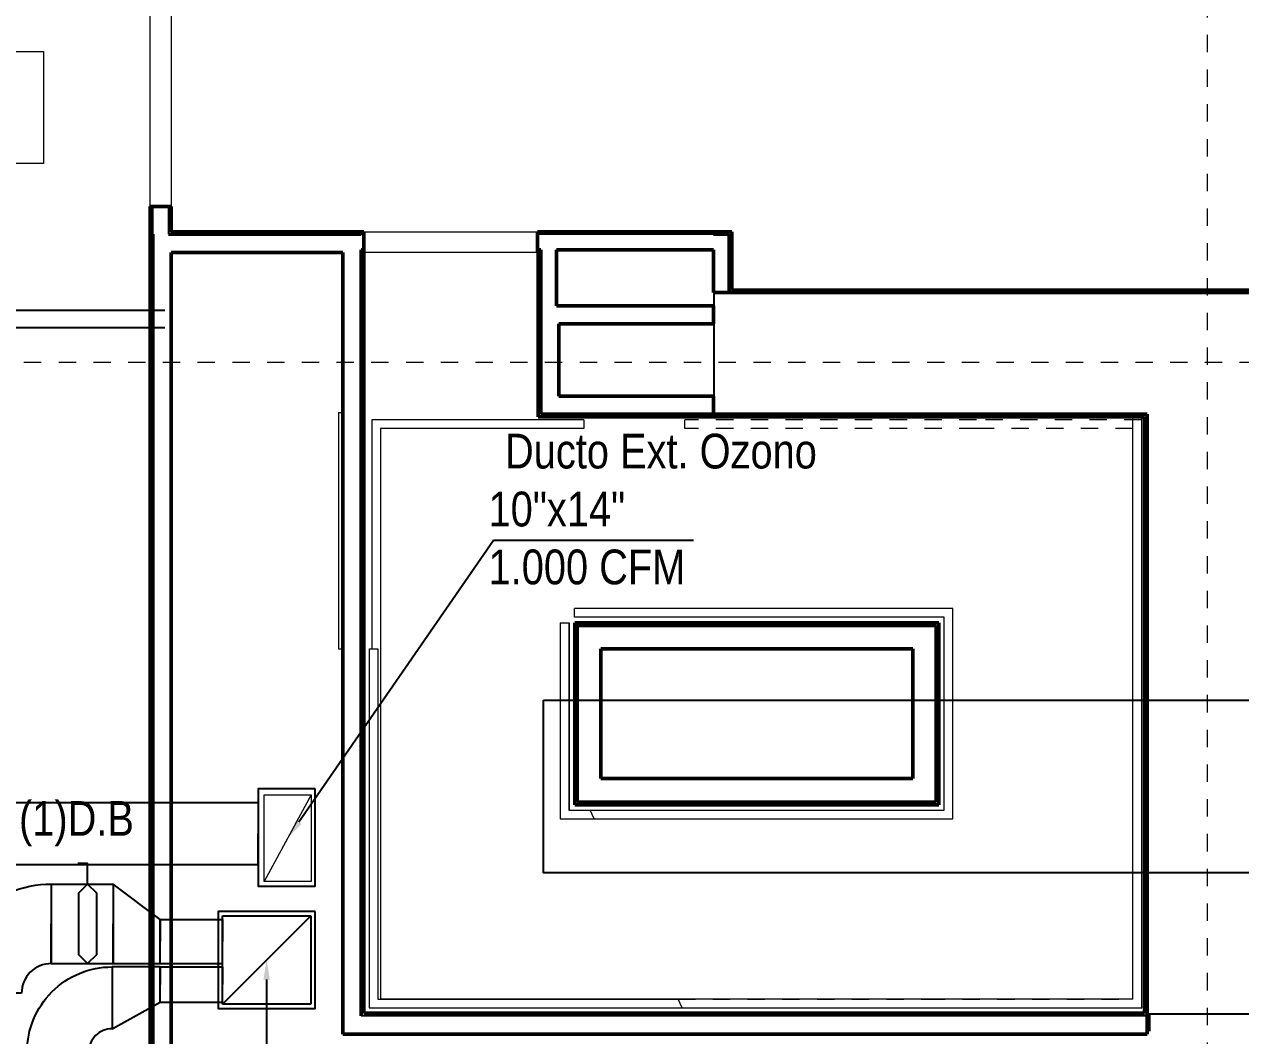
# Model space of a CAD drawing. Header units: inches. Extents: x -3 to 209, y -384 to 20.
# Drawn here: x 144.88 to 151.88, y -1.77 to 4.05 of the extents above; entities that cross this region are included whole.
import ezdxf
from ezdxf import colors
from ezdxf.entities.mleader import LeaderData, LeaderLine
from ezdxf.math import Vec2, Vec3

# ---------------------------------------------------------------- set-up
doc = ezdxf.new("R2010")
doc.units = ezdxf.units.IN
doc.header["$MEASUREMENT"] = 0
for name, pattern in [('Dash', [0.00635, 0.003175, -0.003175]), ('Dash_2_', [0.00635, 0.003175, -0.003175]), ('Grid Line 1_2_', [0.022225, 0.0127, -0.003175, 0.003175, -0.003175]), ('Overhead 1_16_', [0.00258, 0.001587, -0.000992188]), ('Overhead 1_16__2_', [0.00258, 0.001587, -0.000992188])]:
    doc.linetypes.add(name, pattern=pattern)
for name, color, linetype, lineweight in [('A-AREA', 253, 'Dash', 70), ('A-FLOR-HRAL', 253, 'Continuous', 9), ('A-FLOR-HRAL-MBND', 253, 'Overhead 1_16__2_', 9), ('A-WALL-PATT', 253, 'Continuous', 50), ('Areas', 190, 'Continuous', 0), ('HVAC -Textos Extraccion', 2, 'Continuous', 9), ('HVAC -Textos Rejillas', 2, 'Continuous', 9), ('S-BEAM', 253, 'Continuous', 13), ('S-GRID', 253, 'Continuous', 9)]:
    doc.layers.add(name, color=color, linetype=linetype, lineweight=lineweight)
for name, color, linetype in [('A-WALL', 253, 'Continuous'), ('BASE PLAN$0$NBS-HEAVY', 253, 'Continuous'), ('Hvac Textos', 7, 'Continuous'), ('HVAC-Equipos', 3, 'Continuous'), ('HVAC-Extraccion', 114, 'Continuous')]:
    doc.layers.add(name, color=color, linetype=linetype)
doc.styles.add('Arial Narrow', font='ARIALN.TTF', dxfattribs={"height": 0.00295})
doc.styles.get("Standard").update_dxf_attribs({"font": 'arial.ttf'})

# ---------------------------------------------------------------- blocks, each defined once
blk = doc.blocks.new('rr')
at = {"linetype": 'ByBlock', "lineweight": -2}
for p, q in [((-0.0127, -0.0127), (0.0127, 0.0127)), ((-0.0127, -0.0127), (-0.0127, 0.0127)), ((-0.0127, 0.0127), (0.0127, 0.0127)), ((0.0127, 0.0127), (0.0127, -0.0127)), ((0.0127, -0.0127), (-0.0127, -0.0127))]:
    blk.add_line(p, q, dxfattribs=at)
blk = doc.blocks.new('*U92')
at = {"color": 1, "flags": 128}
blk.add_lwpolyline([(0, 0), (-0.1193, 0), (-0.1193, 0.0565)], dxfattribs=at)
at = {"color": 1}
blk.add_lwpolyline([(0, 0), (0.0508, -0.0508), (0.4064, -0.0508), (0.4572, 0), (0.4064, 0.0508), (0.0508, 0.0508)], close=True, dxfattribs=at)

msp = doc.modelspace()

# ---------------------------------------------------------------- linework, layer by layer
at = {"layer": 'A-AREA', "linetype": 'Dash_2_'}
msp.add_line((151.3488, -1.6424), (151.3488, -1.8924), dxfattribs=at)
at = {"layer": 'A-FLOR-HRAL'}
for p, q in [((146.88, 1.7762), (146.88, 0.7376)), ((148.1021, 1.7762), (146.88, 1.7762)), ((148.1021, 1.7762), (148.1021, 1.7262)), ((151.2634, 0.1604), (151.2634, 1.7926)), ((151.3134, 0.1604), (151.3134, 1.7926)), ((146.93, 1.7262), (146.93, 0.7376)), ((148.1021, 1.7262), (146.93, 1.7262)), ((146.88, 0.7376), (146.88, 0.4576)), ((146.93, 0.7376), (146.93, -0.3824)), ((148.0471, 0.639), (148.0471, 0.689)), ((148.6821, 0.689), (148.0471, 0.689)), ((148.6821, 0.639), (148.0471, 0.639)), ((150.0821, 0.689), (148.6821, 0.689)), ((150.0821, 0.639), (148.6821, 0.639)), ((150.2262, 0.689), (150.0821, 0.689)), ((150.1762, 0.639), (150.0821, 0.639)), ((150.1762, 0.1604), (150.1762, 0.639)), ((150.2262, 0.1604), (150.2262, 0.689)), ((147.9657, 0.6076), (148.0157, 0.6076)), ((147.9657, 0.6076), (147.9657, 0.4576)), ((148.0157, 0.6076), (148.0171, 0.6076)), ((148.0157, 0.6076), (148.0157, 0.4576)), ((148.0171, 0.6076), (148.0171, -0.3824)), ((146.8652, 0.4576), (146.9152, 0.4576)), ((146.8652, 0.4576), (146.8652, -0.3824)), ((146.9152, 0.4576), (146.9152, -0.3824)), ((147.9657, 0.4576), (147.9657, -0.3824)), ((148.0157, 0.4576), (148.0157, -0.3824)), ((150.1762, -0.471), (150.1762, 0.1604)), ((150.2262, -0.521), (150.2262, 0.1604)), ((151.2634, -0.6796), (151.2634, 0.1604)), ((151.3134, -0.6796), (151.3134, 0.1604)), ((146.8652, -0.3824), (146.8652, -1.6081)), ((146.9152, -0.3824), (146.9152, -1.5581)), ((146.93, -0.3824), (146.93, -1.5577)), ((147.9657, -0.3824), (147.9657, -0.521)), ((148.0157, -0.3824), (148.0157, -0.471)), ((148.0171, -0.3824), (148.0171, -0.471)), ((148.0157, -0.471), (148.1369, -0.471)), ((148.1369, -0.471), (150.0821, -0.471)), ((148.1602, -0.521), (148.1369, -0.471)), ((150.0821, -0.471), (150.1762, -0.471)), ((147.9657, -0.521), (148.1602, -0.521)), ((148.1602, -0.521), (150.0821, -0.521)), ((150.0821, -0.521), (150.2262, -0.521)), ((151.2634, -1.5577), (151.2634, -0.6796)), ((151.3134, -1.6077), (151.3134, -0.6796)), ((146.8652, -1.6081), (147.8421, -1.6081)), ((146.9152, -1.5581), (147.8421, -1.5581)), ((146.93, -1.5577), (147.8421, -1.5577)), ((147.8421, -1.5577), (150.0821, -1.5577)), ((147.8421, -1.5581), (148.6439, -1.5581)), ((147.8421, -1.6081), (148.6672, -1.6081)), ((148.6672, -1.6081), (148.6439, -1.5581)), ((148.667, -1.6077), (150.0821, -1.6077)), ((150.0821, -1.5577), (151.2634, -1.5577)), ((150.0821, -1.6077), (151.3134, -1.6077))]:
    msp.add_line(p, q, dxfattribs=at)
at = {"layer": 'A-FLOR-HRAL-MBND', "linetype": 'Overhead 1_16_'}
for p, q in [((148.6821, 1.7262), (148.6821, 1.7762)), ((150.3621, 1.7762), (148.6821, 1.7762)), ((151.3134, 1.7762), (150.3621, 1.7762)), ((151.3134, 0.4404), (151.3134, 1.7762)), ((150.3621, 1.7262), (148.6821, 1.7262)), ((151.2634, 1.7262), (150.3621, 1.7262)), ((151.2634, 0.4404), (151.2634, 1.7262)), ((148.0471, 0.639), (148.0471, 0.689)), ((148.6821, 0.689), (148.0471, 0.689)), ((148.6821, 0.639), (148.0471, 0.639)), ((150.2262, 0.689), (148.6821, 0.689)), ((150.1762, 0.639), (148.6821, 0.639)), ((150.1762, 0.4404), (150.1762, 0.639)), ((150.2262, 0.4404), (150.2262, 0.689)), ((150.1762, -0.471), (150.1762, 0.4404)), ((150.2262, -0.521), (150.2262, 0.4404)), ((151.2634, -0.6796), (151.2634, 0.4404)), ((151.3134, -0.6796), (151.3134, 0.4404)), ((148.1369, -0.471), (150.0821, -0.471)), ((150.0821, -0.471), (150.1762, -0.471)), ((148.1602, -0.521), (150.0821, -0.521)), ((150.0821, -0.521), (150.2262, -0.521)), ((151.2634, -1.5581), (151.2634, -0.6796)), ((151.3134, -1.6081), (151.3134, -0.6796)), ((148.6439, -1.5581), (150.0821, -1.5581)), ((148.6672, -1.6081), (150.0821, -1.6081)), ((150.0821, -1.5581), (151.2634, -1.5581)), ((150.0821, -1.6081), (151.3134, -1.6081))]:
    msp.add_line(p, q, dxfattribs=at)
at = {"layer": 'A-WALL', "lineweight": 18}
for p, q in [((145.6045, 3.0031), (145.6045, 4.5631)), ((145.7245, 4.5631), (145.7245, 3.0031)), ((145.6195, 3.0031), (145.6195, 2.8434)), ((145.6195, 2.8434), (145.6195, 3.0031)), ((145.7095, 2.8434), (145.7095, 3.0031)), ((145.7095, 3.0031), (145.7095, 2.8434)), ((146.8338, 2.8434), (146.8188, 2.8434)), ((146.8188, 2.8434), (146.8338, 2.8434)), ((146.8338, 2.8584), (147.8338, 2.8584)), ((148.8488, 2.8434), (147.8338, 2.8434)), ((147.8338, 2.8434), (148.8488, 2.8434)), ((147.8338, 2.7384), (146.8338, 2.7384)), ((147.8338, 2.7534), (147.838, 2.7534)), ((147.838, 2.7534), (147.8338, 2.7534)), ((151.3448, -1.6545), (146.8188, -1.6545)), ((146.8188, -1.6545), (151.3448, -1.6545))]:
    msp.add_line(p, q, dxfattribs=at)
at = {"layer": 'A-WALL', "lineweight": 50}
for p, q in [((145.6045, 3.0031), (145.6045, -2.0708)), ((145.6195, 3.0031), (145.6045, 3.0031)), ((145.7095, 3.0031), (145.6195, 3.0031)), ((145.7245, 3.0031), (145.7095, 3.0031)), ((145.7245, 2.8584), (145.7245, 3.0031)), ((145.6195, 2.8434), (145.6195, 2.7384)), ((145.6195, -2.0708), (145.6195, 2.8434)), ((146.7138, 2.8434), (145.7095, 2.8434)), ((145.7095, 2.8434), (145.7245, 2.8434)), ((146.8338, 2.8584), (145.7245, 2.8584)), ((145.7245, 2.8434), (146.8188, 2.8434)), ((146.8188, 2.8434), (146.7138, 2.8434)), ((146.8338, 2.8434), (146.8338, 2.8584)), ((146.8338, 2.7534), (146.8338, 2.8434)), ((148.9388, 2.8584), (147.8338, 2.8584)), ((147.8338, 2.8584), (147.8338, 2.8434)), ((147.8338, 2.8434), (147.8338, 2.7534)), ((148.9388, 2.8434), (148.8488, 2.8434)), ((148.8488, 2.8434), (148.9388, 2.8434)), ((148.9538, 2.8584), (148.9388, 2.8584)), ((148.9388, 2.5076), (148.9388, 2.8434)), ((148.9388, 2.8434), (148.9388, 2.5076)), ((148.9538, 2.5226), (148.9538, 2.8584)), ((145.6195, 2.7384), (145.6195, -2.0633)), ((145.7245, 2.7384), (146.7138, 2.7384)), ((145.7245, -1.9583), (145.7245, 2.7384)), ((146.7138, 2.7384), (146.7138, -1.7595)), ((146.8337, 2.7534), (146.8187, 2.7534)), ((146.8187, 2.7534), (146.8188, 1.8076)), ((146.8188, -1.6545), (146.8188, 2.7534)), ((146.8188, 2.7534), (146.8338, 2.7534)), ((146.8338, 1.8076), (146.8337, 2.7534)), ((147.8338, 2.7534), (147.8338, 2.7384)), ((147.8338, 2.7384), (147.838, 2.7384)), ((147.838, 2.7534), (147.853, 2.7534)), ((147.853, 2.7534), (147.838, 2.7534)), ((147.838, 2.7384), (147.838, 1.8076)), ((147.853, 2.7534), (147.853, 2.4326)), ((147.853, 1.8076), (147.853, 2.7534)), ((147.943, 2.4326), (147.943, 2.7534)), ((147.943, 2.7534), (148.8488, 2.7534)), ((148.8488, 2.7534), (148.8488, 2.5076)), ((155.2511, 2.5226), (148.9538, 2.5226)), ((148.8488, 2.5076), (148.9388, 2.5076)), ((148.9388, 2.5076), (148.9538, 2.5076)), ((148.9538, 2.5076), (153.4209, 2.5076)), ((147.853, 2.4326), (147.853, 2.3276)), ((148.8488, 2.4326), (147.943, 2.4326)), ((148.8488, 2.3276), (148.8488, 2.4326)), ((147.853, 2.3276), (147.853, 1.8076)), ((147.958, 2.3276), (148.8488, 2.3276)), ((147.958, 1.9126), (147.958, 2.3276)), ((148.8488, 1.9126), (147.958, 1.9126)), ((148.8488, 1.8076), (148.8488, 1.9126)), ((146.8188, 1.8076), (146.8188, -1.6395)), ((146.8338, -1.6395), (146.8338, 1.8076)), ((147.838, 1.8076), (147.838, 1.7926)), ((147.838, 1.7926), (151.3298, 1.7926)), ((147.853, 1.8076), (147.958, 1.8076)), ((151.3298, 1.8076), (147.853, 1.8076)), ((147.958, 1.8076), (148.8488, 1.8076)), ((151.3448, 1.8076), (151.3298, 1.8076)), ((151.3298, 1.7926), (151.3298, -1.6395)), ((151.3448, -1.6395), (151.3448, 1.8076)), ((150.1448, 0.6076), (148.0485, 0.6076)), ((148.0485, 0.6076), (148.0485, 0.5926)), ((148.0485, 0.5926), (148.0485, -0.4246)), ((150.1298, 0.5926), (148.0635, 0.5926)), ((148.0635, 0.5926), (148.0635, 0.4576)), ((148.0635, 0.5926), (150.1298, 0.5926)), ((148.0635, -0.4246), (148.0635, 0.5926)), ((150.1298, 0.4576), (150.1298, 0.5926)), ((150.1298, 0.5926), (150.1298, -0.4246)), ((150.1448, 0.5926), (150.1448, 0.6076)), ((150.1448, -0.4396), (150.1448, 0.5926)), ((148.0635, 0.4576), (148.0635, -0.2896)), ((148.1985, 0.4576), (149.9948, 0.4576)), ((148.1985, -0.2896), (148.1985, 0.4576)), ((149.9948, 0.4576), (149.9948, -0.2896)), ((150.1298, -0.4246), (150.1298, 0.4576)), ((148.0635, -0.2896), (148.0635, -0.4246)), ((149.9948, -0.2896), (148.1985, -0.2896)), ((148.0485, -0.4246), (148.0485, -0.4396)), ((148.0485, -0.4396), (150.1298, -0.4396)), ((148.0635, -0.4246), (149.9948, -0.4246)), ((150.1298, -0.4246), (148.0635, -0.4246)), ((149.9948, -0.4246), (150.1298, -0.4246)), ((150.1298, -0.4396), (150.1448, -0.4396)), ((146.8188, -1.6395), (146.8188, -1.6545)), ((151.3298, -1.6395), (146.8338, -1.6395)), ((151.3448, -1.6545), (151.3448, -1.6395)), ((151.3448, -1.7595), (151.3448, -1.6545)), ((146.7138, -1.7595), (146.8188, -1.7595)), ((146.8188, -1.7595), (151.3448, -1.7595))]:
    msp.add_line(p, q, dxfattribs=at)
at = {"layer": 'A-WALL', "lineweight": 25}
for p, q in [((152.0458, 2.5076), (148.8498, 2.5076)), ((148.8498, 2.5076), (148.8498, 1.8076)), ((148.8498, 1.8076), (151.3458, 1.8076)), ((151.3458, 1.8076), (151.3458, -1.6424)), ((151.3458, -1.6424), (152.0458, -1.6424))]:
    msp.add_line(p, q, dxfattribs=at)
at = {"layer": 'A-WALL-PATT', "linetype": 'Continuous', "lineweight": 9}
for p, q in [((145.6045, 2.9445), (145.6195, 2.9595)), ((145.7095, 2.9788), (145.7245, 2.9938)), ((145.6045, 2.8738), (145.6195, 2.8888)), ((145.7095, 2.9081), (145.7245, 2.9231)), ((145.6045, 2.8031), (145.6195, 2.8181)), ((145.7155, 2.8434), (145.7245, 2.8524)), ((145.7245, 2.8524), (145.7305, 2.8584)), ((145.7862, 2.8434), (145.8012, 2.8584)), ((145.8569, 2.8434), (145.8719, 2.8584)), ((145.9276, 2.8434), (145.9426, 2.8584)), ((145.9983, 2.8434), (146.0133, 2.8584)), ((146.069, 2.8434), (146.084, 2.8584)), ((146.1397, 2.8434), (146.1547, 2.8584)), ((146.2104, 2.8434), (146.2254, 2.8584)), ((146.2812, 2.8434), (146.2962, 2.8584)), ((146.3519, 2.8434), (146.3669, 2.8584)), ((146.4226, 2.8434), (146.4376, 2.8584)), ((146.4933, 2.8434), (146.5083, 2.8584)), ((146.564, 2.8434), (146.579, 2.8584)), ((146.6347, 2.8434), (146.6497, 2.8584)), ((146.7054, 2.8434), (146.7204, 2.8584)), ((146.7761, 2.8434), (146.7911, 2.8584)), ((147.8368, 2.8434), (147.8518, 2.8584)), ((147.9075, 2.8434), (147.9225, 2.8584)), ((147.9782, 2.8434), (147.9932, 2.8584)), ((148.0489, 2.8434), (148.0639, 2.8584)), ((148.1196, 2.8434), (148.1346, 2.8584)), ((148.1903, 2.8434), (148.2053, 2.8584)), ((148.261, 2.8434), (148.276, 2.8584)), ((148.3318, 2.8434), (148.3468, 2.8584)), ((148.4025, 2.8434), (148.4175, 2.8584)), ((148.4732, 2.8434), (148.4882, 2.8584)), ((148.5439, 2.8434), (148.5589, 2.8584)), ((148.6146, 2.8434), (148.6296, 2.8584)), ((148.6853, 2.8434), (148.7003, 2.8584)), ((148.756, 2.8434), (148.771, 2.8584)), ((148.8267, 2.8434), (148.8417, 2.8584)), ((148.8974, 2.8434), (148.9124, 2.8584)), ((148.9388, 2.814), (148.9538, 2.829)), ((145.6045, 2.7324), (145.6195, 2.7474)), ((146.8187, 2.7446), (146.8275, 2.7534)), ((148.9388, 2.7433), (148.9538, 2.7583)), ((145.6045, 2.6617), (145.6195, 2.6767)), ((146.8188, 2.6738), (146.8337, 2.6888)), ((147.838, 2.7031), (147.853, 2.7181)), ((148.9388, 2.6726), (148.9538, 2.6876)), ((145.6045, 2.591), (145.6195, 2.606)), ((146.8188, 2.6031), (146.8338, 2.6181)), ((147.838, 2.6324), (147.853, 2.6474)), ((148.9388, 2.6019), (148.9538, 2.6169)), ((145.6045, 2.5203), (145.6195, 2.5353)), ((146.8188, 2.5324), (146.8338, 2.5474)), ((147.838, 2.5617), (147.853, 2.5767)), ((148.9388, 2.5311), (148.9538, 2.5461)), ((148.986, 2.5076), (149.001, 2.5226)), ((149.0567, 2.5076), (149.0717, 2.5226)), ((149.1274, 2.5076), (149.1424, 2.5226)), ((149.1981, 2.5076), (149.2131, 2.5226)), ((149.2688, 2.5076), (149.2838, 2.5226)), ((149.3395, 2.5076), (149.3545, 2.5226)), ((149.4102, 2.5076), (149.4252, 2.5226)), ((149.481, 2.5076), (149.496, 2.5226)), ((149.5517, 2.5076), (149.5667, 2.5226)), ((149.6224, 2.5076), (149.6374, 2.5226)), ((149.6931, 2.5076), (149.7081, 2.5226)), ((149.7638, 2.5076), (149.7788, 2.5226)), ((149.8345, 2.5076), (149.8495, 2.5226)), ((149.9052, 2.5076), (149.9202, 2.5226)), ((149.9759, 2.5076), (149.9909, 2.5226)), ((150.0466, 2.5076), (150.0616, 2.5226)), ((150.1174, 2.5076), (150.1324, 2.5226)), ((150.1881, 2.5076), (150.2031, 2.5226)), ((150.2588, 2.5076), (150.2738, 2.5226)), ((150.3295, 2.5076), (150.3445, 2.5226)), ((150.4002, 2.5076), (150.4152, 2.5226)), ((150.4709, 2.5076), (150.4859, 2.5226)), ((150.5416, 2.5076), (150.5566, 2.5226)), ((150.6123, 2.5076), (150.6273, 2.5226)), ((150.683, 2.5076), (150.698, 2.5226)), ((150.7538, 2.5076), (150.7688, 2.5226)), ((150.8245, 2.5076), (150.8395, 2.5226)), ((150.8952, 2.5076), (150.9102, 2.5226)), ((150.9659, 2.5076), (150.9809, 2.5226)), ((151.0366, 2.5076), (151.0516, 2.5226)), ((151.1073, 2.5076), (151.1223, 2.5226)), ((151.178, 2.5076), (151.193, 2.5226)), ((151.2487, 2.5076), (151.2637, 2.5226)), ((151.3194, 2.5076), (151.3344, 2.5226)), ((151.3901, 2.5076), (151.4051, 2.5226)), ((151.4609, 2.5076), (151.4759, 2.5226)), ((151.5316, 2.5076), (151.5466, 2.5226)), ((151.6023, 2.5076), (151.6173, 2.5226)), ((151.673, 2.5076), (151.688, 2.5226)), ((151.7437, 2.5076), (151.7587, 2.5226)), ((151.8144, 2.5076), (151.8294, 2.5226)), ((145.6045, 2.4496), (145.6195, 2.4646)), ((146.8188, 2.4617), (146.8338, 2.4767)), ((147.838, 2.491), (147.853, 2.506)), ((145.6045, 2.3788), (145.6195, 2.3938)), ((146.8188, 2.391), (146.8338, 2.406)), ((147.838, 2.4203), (147.853, 2.4353)), ((145.6045, 2.3081), (145.6195, 2.3231)), ((146.8188, 2.3203), (146.8338, 2.3353)), ((147.838, 2.3496), (147.853, 2.3646)), ((145.6045, 2.2374), (145.6195, 2.2524)), ((146.8188, 2.2496), (146.8338, 2.2646)), ((147.838, 2.2788), (147.853, 2.2938)), ((145.6045, 2.1667), (145.6195, 2.1817)), ((146.8188, 2.1789), (146.8338, 2.1939)), ((147.838, 2.2081), (147.853, 2.2231)), ((145.6045, 2.096), (145.6195, 2.111)), ((146.8188, 2.1082), (146.8338, 2.1232)), ((147.838, 2.1374), (147.853, 2.1524)), ((145.6045, 2.0253), (145.6195, 2.0403)), ((146.8188, 2.0375), (146.8338, 2.0525)), ((147.838, 2.0667), (147.853, 2.0817)), ((145.6045, 1.9546), (145.6195, 1.9696)), ((146.8188, 1.9668), (146.8338, 1.9818)), ((147.838, 1.996), (147.853, 2.011)), ((145.6045, 1.8839), (145.6195, 1.8989)), ((146.8188, 1.8961), (146.8338, 1.9111)), ((147.838, 1.9253), (147.853, 1.9403)), ((145.6045, 1.8132), (145.6195, 1.8282)), ((146.8188, 1.8253), (146.8338, 1.8403)), ((147.838, 1.8546), (147.853, 1.8696)), ((145.6045, 1.7425), (145.6195, 1.7575)), ((146.8188, 1.7546), (146.8338, 1.7696)), ((147.8467, 1.7926), (147.8617, 1.8076)), ((147.9174, 1.7926), (147.9324, 1.8076)), ((147.9881, 1.7926), (148.0031, 1.8076)), ((148.0588, 1.7926), (148.0738, 1.8076)), ((148.1295, 1.7926), (148.1445, 1.8076)), ((148.2002, 1.7926), (148.2152, 1.8076)), ((148.2709, 1.7926), (148.2859, 1.8076)), ((148.3416, 1.7926), (148.3566, 1.8076)), ((148.4124, 1.7926), (148.4274, 1.8076)), ((148.4831, 1.7926), (148.4981, 1.8076)), ((148.5538, 1.7926), (148.5688, 1.8076)), ((148.6245, 1.7926), (148.6395, 1.8076)), ((148.6952, 1.7926), (148.7102, 1.8076)), ((148.7659, 1.7926), (148.7809, 1.8076)), ((148.8366, 1.7926), (148.8516, 1.8076)), ((148.9073, 1.7926), (148.9223, 1.8076)), ((148.978, 1.7926), (148.993, 1.8076)), ((149.0487, 1.7926), (149.0637, 1.8076)), ((149.1195, 1.7926), (149.1345, 1.8076)), ((149.1902, 1.7926), (149.2052, 1.8076)), ((149.2609, 1.7926), (149.2759, 1.8076)), ((149.3316, 1.7926), (149.3466, 1.8076)), ((149.4023, 1.7926), (149.4173, 1.8076)), ((149.473, 1.7926), (149.488, 1.8076)), ((149.5437, 1.7926), (149.5587, 1.8076)), ((149.6144, 1.7926), (149.6294, 1.8076)), ((149.6851, 1.7926), (149.7001, 1.8076)), ((149.7559, 1.7926), (149.7709, 1.8076)), ((149.8266, 1.7926), (149.8416, 1.8076)), ((149.8973, 1.7926), (149.9123, 1.8076)), ((149.968, 1.7926), (149.983, 1.8076)), ((150.0387, 1.7926), (150.0537, 1.8076)), ((150.1094, 1.7926), (150.1244, 1.8076)), ((150.1801, 1.7926), (150.1951, 1.8076)), ((150.2508, 1.7926), (150.2658, 1.8076)), ((150.3215, 1.7926), (150.3365, 1.8076)), ((150.3923, 1.7926), (150.4073, 1.8076)), ((150.463, 1.7926), (150.478, 1.8076)), ((150.5337, 1.7926), (150.5487, 1.8076)), ((150.6044, 1.7926), (150.6194, 1.8076)), ((150.6751, 1.7926), (150.6901, 1.8076)), ((150.7458, 1.7926), (150.7608, 1.8076)), ((150.8165, 1.7926), (150.8315, 1.8076)), ((150.8872, 1.7926), (150.9022, 1.8076)), ((150.9579, 1.7926), (150.9729, 1.8076)), ((151.0286, 1.7926), (151.0436, 1.8076)), ((151.0994, 1.7926), (151.1144, 1.8076)), ((151.1701, 1.7926), (151.1851, 1.8076)), ((151.2408, 1.7926), (151.2558, 1.8076)), ((151.3115, 1.7926), (151.3265, 1.8076)), ((151.3298, 1.7402), (151.3448, 1.7552)), ((145.6045, 1.6717), (145.6195, 1.6867)), ((146.8188, 1.6839), (146.8338, 1.6989)), ((151.3298, 1.6695), (151.3448, 1.6845)), ((145.6045, 1.601), (145.6195, 1.616)), ((146.8188, 1.6132), (146.8338, 1.6282)), ((151.3298, 1.5988), (151.3448, 1.6138)), ((145.6045, 1.5303), (145.6195, 1.5453)), ((146.8188, 1.5425), (146.8338, 1.5575)), ((151.3298, 1.528), (151.3448, 1.543)), ((145.6045, 1.4596), (145.6195, 1.4746)), ((146.8188, 1.4718), (146.8338, 1.4868)), ((151.3298, 1.4573), (151.3448, 1.4723)), ((145.6045, 1.3889), (145.6195, 1.4039)), ((146.8188, 1.4011), (146.8338, 1.4161)), ((151.3298, 1.3866), (151.3448, 1.4016)), ((145.6045, 1.3182), (145.6195, 1.3332)), ((146.8188, 1.3304), (146.8338, 1.3454)), ((151.3298, 1.3159), (151.3448, 1.3309)), ((145.6045, 1.2475), (145.6195, 1.2625)), ((146.8188, 1.2597), (146.8338, 1.2747)), ((145.6045, 1.1768), (145.6195, 1.1918)), ((146.8188, 1.1889), (146.8338, 1.2039)), ((151.3298, 1.2452), (151.3448, 1.2602)), ((145.6045, 1.1061), (145.6195, 1.1211)), ((146.8188, 1.1182), (146.8338, 1.1332)), ((151.3298, 1.1745), (151.3448, 1.1895)), ((146.8188, 1.0475), (146.8338, 1.0625)), ((151.3298, 1.1038), (151.3448, 1.1188)), ((145.6045, 1.0353), (145.6195, 1.0503)), ((146.8188, 0.9768), (146.8338, 0.9918)), ((151.3298, 1.0331), (151.3448, 1.0481)), ((145.6045, 0.9646), (145.6195, 0.9796)), ((146.8188, 0.9061), (146.8338, 0.9211)), ((151.3298, 0.9624), (151.3448, 0.9774)), ((145.6045, 0.8939), (145.6195, 0.9089)), ((146.8188, 0.8354), (146.8338, 0.8504)), ((151.3298, 0.8916), (151.3448, 0.9066)), ((145.6045, 0.8232), (145.6195, 0.8382)), ((146.8188, 0.7647), (146.8338, 0.7797)), ((151.3298, 0.8209), (151.3448, 0.8359)), ((145.6045, 0.7525), (145.6195, 0.7675)), ((146.8188, 0.694), (146.8338, 0.709)), ((151.3298, 0.7502), (151.3448, 0.7652)), ((145.6045, 0.6818), (145.6195, 0.6968)), ((146.8188, 0.6233), (146.8338, 0.6383)), ((151.3298, 0.6795), (151.3448, 0.6945)), ((145.6045, 0.6111), (145.6195, 0.6261)), ((146.8188, 0.5526), (146.8338, 0.5676)), ((148.0485, 0.5802), (148.0609, 0.5926)), ((148.0609, 0.5926), (148.0759, 0.6076)), ((148.1316, 0.5926), (148.1466, 0.6076)), ((148.2024, 0.5926), (148.2174, 0.6076)), ((148.2731, 0.5926), (148.2881, 0.6076)), ((148.3438, 0.5926), (148.3588, 0.6076)), ((148.4145, 0.5926), (148.4295, 0.6076)), ((148.4852, 0.5926), (148.5002, 0.6076)), ((148.5559, 0.5926), (148.5709, 0.6076)), ((148.6266, 0.5926), (148.6416, 0.6076)), ((148.6973, 0.5926), (148.7123, 0.6076)), ((148.768, 0.5926), (148.783, 0.6076)), ((148.8388, 0.5926), (148.8538, 0.6076)), ((148.9095, 0.5926), (148.9245, 0.6076)), ((148.9802, 0.5926), (148.9952, 0.6076)), ((149.0509, 0.5926), (149.0659, 0.6076)), ((149.1216, 0.5926), (149.1366, 0.6076)), ((149.1923, 0.5926), (149.2073, 0.6076)), ((149.263, 0.5926), (149.278, 0.6076)), ((149.3337, 0.5926), (149.3487, 0.6076)), ((149.4044, 0.5926), (149.4194, 0.6076)), ((149.4751, 0.5926), (149.4901, 0.6076)), ((149.5459, 0.5926), (149.5609, 0.6076)), ((149.6166, 0.5926), (149.6316, 0.6076)), ((149.6873, 0.5926), (149.7023, 0.6076)), ((149.758, 0.5926), (149.773, 0.6076)), ((149.8287, 0.5926), (149.8437, 0.6076)), ((149.8994, 0.5926), (149.9144, 0.6076)), ((149.9701, 0.5926), (149.9851, 0.6076)), ((150.0408, 0.5926), (150.0558, 0.6076)), ((150.1115, 0.5926), (150.1265, 0.6076)), ((151.3298, 0.6088), (151.3448, 0.6238)), ((145.6045, 0.5404), (145.6195, 0.5554)), ((146.8188, 0.4818), (146.8338, 0.4968)), ((148.0485, 0.5095), (148.0635, 0.5245)), ((150.1298, 0.5402), (150.1448, 0.5552)), ((151.3298, 0.5381), (151.3448, 0.5531)), ((145.6045, 0.4697), (145.6195, 0.4847)), ((146.8188, 0.4111), (146.8338, 0.4261)), ((148.0485, 0.4388), (148.0635, 0.4538)), ((150.1298, 0.4695), (150.1448, 0.4845)), ((151.3298, 0.4674), (151.3448, 0.4824)), ((145.6045, 0.3989), (145.6195, 0.4139)), ((146.8188, 0.3404), (146.8338, 0.3554)), ((148.0485, 0.3681), (148.0635, 0.3831)), ((150.1298, 0.3988), (150.1448, 0.4138)), ((151.3298, 0.3967), (151.3448, 0.4117)), ((145.6045, 0.3282), (145.6195, 0.3432)), ((146.8188, 0.2697), (146.8338, 0.2847)), ((148.0485, 0.2974), (148.0635, 0.3124)), ((150.1298, 0.328), (150.1448, 0.343)), ((151.3298, 0.326), (151.3448, 0.341)), ((145.6045, 0.2575), (145.6195, 0.2725)), ((146.8188, 0.199), (146.8338, 0.214)), ((148.0485, 0.2267), (148.0635, 0.2417)), ((150.1298, 0.2573), (150.1448, 0.2723)), ((151.3298, 0.2552), (151.3448, 0.2702)), ((145.6045, 0.1868), (145.6195, 0.2018)), ((146.8188, 0.1283), (146.8338, 0.1433)), ((148.0485, 0.156), (148.0635, 0.171)), ((150.1298, 0.1866), (150.1448, 0.2016)), ((151.3298, 0.1845), (151.3448, 0.1995)), ((145.6045, 0.1161), (145.6195, 0.1311)), ((146.8188, 0.0576), (146.8338, 0.0726)), ((148.0485, 0.0853), (148.0635, 0.1003)), ((150.1298, 0.1159), (150.1448, 0.1309)), ((151.3298, 0.1138), (151.3448, 0.1288)), ((145.6045, 0.0454), (145.6195, 0.0604)), ((146.8188, -0.0131), (146.8338, 0.0019)), ((148.0485, 0.0145), (148.0635, 0.0295)), ((150.1298, 0.0452), (150.1448, 0.0602)), ((151.3298, 0.0431), (151.3448, 0.0581)), ((145.6045, -0.0253), (145.6195, -0.0103)), ((146.8188, -0.0838), (146.8338, -0.0688)), ((148.0485, -0.0562), (148.0635, -0.0412)), ((150.1298, -0.0255), (150.1448, -0.0105)), ((151.3298, -0.0276), (151.3448, -0.0126)), ((145.6045, -0.096), (145.6195, -0.081)), ((146.8188, -0.1546), (146.8338, -0.1396)), ((148.0485, -0.1269), (148.0635, -0.1119)), ((150.1298, -0.0962), (150.1448, -0.0812)), ((151.3298, -0.0983), (151.3448, -0.0833)), ((145.6045, -0.1667), (145.6195, -0.1517)), ((148.0485, -0.1976), (148.0635, -0.1826)), ((150.1298, -0.1669), (150.1448, -0.1519)), ((151.3298, -0.169), (151.3448, -0.154)), ((145.6045, -0.2374), (145.6195, -0.2224)), ((146.8188, -0.2253), (146.8338, -0.2103)), ((148.0485, -0.2683), (148.0635, -0.2533)), ((150.1298, -0.2376), (150.1448, -0.2226)), ((151.3298, -0.2397), (151.3448, -0.2247)), ((145.6045, -0.3082), (145.6195, -0.2932)), ((146.8188, -0.296), (146.8338, -0.281)), ((148.0485, -0.339), (148.0635, -0.324)), ((150.1298, -0.3084), (150.1448, -0.2934)), ((151.3298, -0.3104), (151.3448, -0.2954)), ((145.6045, -0.3789), (145.6195, -0.3639)), ((146.8188, -0.3667), (146.8338, -0.3517)), ((148.0485, -0.4097), (148.0635, -0.3947)), ((150.1298, -0.3791), (150.1448, -0.3641)), ((151.3298, -0.3811), (151.3448, -0.3661)), ((145.6045, -0.4496), (145.6195, -0.4346)), ((146.8188, -0.4374), (146.8338, -0.4224)), ((148.0894, -0.4396), (148.1044, -0.4246)), ((148.1601, -0.4396), (148.1751, -0.4246)), ((148.2308, -0.4396), (148.2458, -0.4246)), ((148.3015, -0.4396), (148.3165, -0.4246)), ((148.3722, -0.4396), (148.3872, -0.4246)), ((148.4429, -0.4396), (148.4579, -0.4246)), ((148.5137, -0.4396), (148.5287, -0.4246)), ((148.5844, -0.4396), (148.5994, -0.4246)), ((148.6551, -0.4396), (148.6701, -0.4246)), ((148.7258, -0.4396), (148.7408, -0.4246)), ((148.7965, -0.4396), (148.8115, -0.4246)), ((148.8672, -0.4396), (148.8822, -0.4246)), ((148.9379, -0.4396), (148.9529, -0.4246)), ((149.0086, -0.4396), (149.0236, -0.4246)), ((149.0793, -0.4396), (149.0943, -0.4246)), ((149.15, -0.4396), (149.165, -0.4246)), ((149.2208, -0.4396), (149.2358, -0.4246)), ((149.2915, -0.4396), (149.3065, -0.4246)), ((149.3622, -0.4396), (149.3772, -0.4246)), ((149.4329, -0.4396), (149.4479, -0.4246)), ((149.5036, -0.4396), (149.5186, -0.4246)), ((149.5743, -0.4396), (149.5893, -0.4246)), ((149.645, -0.4396), (149.66, -0.4246)), ((149.7157, -0.4396), (149.7307, -0.4246)), ((149.7864, -0.4396), (149.8014, -0.4246)), ((149.8572, -0.4396), (149.8722, -0.4246)), ((149.9279, -0.4396), (149.9429, -0.4246)), ((149.9986, -0.4396), (150.0136, -0.4246)), ((150.0693, -0.4396), (150.0843, -0.4246)), ((150.14, -0.4396), (150.1448, -0.4348)), ((151.3298, -0.4519), (151.3448, -0.4369)), ((145.6045, -0.5203), (145.6195, -0.5053)), ((146.8188, -0.5081), (146.8338, -0.4931)), ((151.3298, -0.5226), (151.3448, -0.5076)), ((145.6045, -0.591), (145.6195, -0.576)), ((146.8188, -0.5788), (146.8338, -0.5638)), ((151.3298, -0.5933), (151.3448, -0.5783)), ((145.6045, -0.6617), (145.6195, -0.6467)), ((146.8188, -0.6495), (146.8338, -0.6345)), ((151.3298, -0.664), (151.3448, -0.649)), ((145.6045, -0.7324), (145.6195, -0.7174)), ((146.8188, -0.7202), (146.8338, -0.7052)), ((151.3298, -0.7347), (151.3448, -0.7197)), ((145.6045, -0.8031), (145.6195, -0.7881)), ((146.8188, -0.791), (146.8338, -0.776)), ((151.3298, -0.8054), (151.3448, -0.7904)), ((145.6045, -0.8738), (145.6195, -0.8588)), ((146.8188, -0.8617), (146.8338, -0.8467)), ((151.3298, -0.8761), (151.3448, -0.8611)), ((145.6045, -0.9446), (145.6195, -0.9296)), ((146.8188, -0.9324), (146.8338, -0.9174)), ((151.3298, -0.9468), (151.3448, -0.9318)), ((145.6045, -1.0153), (145.6195, -1.0003)), ((146.8188, -1.0031), (146.8338, -0.9881)), ((151.3298, -1.0175), (151.3448, -1.0025)), ((145.6045, -1.086), (145.6195, -1.071)), ((146.8188, -1.0738), (146.8338, -1.0588)), ((151.3298, -1.0883), (151.3448, -1.0733)), ((145.6045, -1.1567), (145.6195, -1.1417)), ((146.8188, -1.1445), (146.8338, -1.1295)), ((151.3298, -1.159), (151.3448, -1.144)), ((145.6045, -1.2274), (145.6195, -1.2124)), ((146.8188, -1.2152), (146.8338, -1.2002)), ((151.3298, -1.2297), (151.3448, -1.2147)), ((145.6045, -1.2981), (145.6195, -1.2831)), ((146.8188, -1.2859), (146.8338, -1.2709)), ((151.3298, -1.3004), (151.3448, -1.2854)), ((145.6045, -1.3688), (145.6195, -1.3538)), ((146.8188, -1.3566), (146.8338, -1.3416)), ((151.3298, -1.3711), (151.3448, -1.3561)), ((145.6045, -1.4395), (145.6195, -1.4245)), ((146.8188, -1.4273), (146.8338, -1.4123)), ((151.3298, -1.4418), (151.3448, -1.4268)), ((145.6045, -1.5102), (145.6195, -1.4952)), ((146.8188, -1.4981), (146.8338, -1.4831)), ((151.3298, -1.5125), (151.3448, -1.4975)), ((145.6045, -1.581), (145.6195, -1.566)), ((146.8188, -1.5688), (146.8338, -1.5538)), ((151.3298, -1.5832), (151.3448, -1.5682)), ((145.6045, -1.6517), (145.6195, -1.6367)), ((146.8188, -1.6395), (146.8338, -1.6245)), ((146.8745, -1.6545), (146.8895, -1.6395)), ((146.9452, -1.6545), (146.9602, -1.6395)), ((147.0159, -1.6545), (147.0309, -1.6395)), ((147.0866, -1.6545), (147.1016, -1.6395)), ((147.1573, -1.6545), (147.1723, -1.6395)), ((147.228, -1.6545), (147.243, -1.6395)), ((147.2987, -1.6545), (147.3137, -1.6395)), ((147.3694, -1.6545), (147.3844, -1.6395)), ((147.4401, -1.6545), (147.4551, -1.6395)), ((147.5108, -1.6545), (147.5258, -1.6395)), ((147.5816, -1.6545), (147.5966, -1.6395)), ((147.6523, -1.6545), (147.6673, -1.6395)), ((147.723, -1.6545), (147.738, -1.6395)), ((147.7937, -1.6545), (147.8087, -1.6395)), ((147.8644, -1.6545), (147.8794, -1.6395)), ((147.9351, -1.6545), (147.9501, -1.6395)), ((148.0058, -1.6545), (148.0208, -1.6395)), ((148.0765, -1.6545), (148.0915, -1.6395)), ((148.1472, -1.6545), (148.1622, -1.6395)), ((148.218, -1.6545), (148.233, -1.6395)), ((148.2887, -1.6545), (148.3037, -1.6395)), ((148.3594, -1.6545), (148.3744, -1.6395)), ((148.4301, -1.6545), (148.4451, -1.6395)), ((148.5008, -1.6545), (148.5158, -1.6395)), ((148.5715, -1.6545), (148.5865, -1.6395)), ((148.6422, -1.6545), (148.6572, -1.6395)), ((148.7129, -1.6545), (148.7279, -1.6395)), ((148.7836, -1.6545), (148.7986, -1.6395)), ((148.8544, -1.6545), (148.8694, -1.6395)), ((148.9251, -1.6545), (148.9401, -1.6395)), ((148.9958, -1.6545), (149.0108, -1.6395)), ((149.0665, -1.6545), (149.0815, -1.6395)), ((149.1372, -1.6545), (149.1522, -1.6395)), ((149.2079, -1.6545), (149.2229, -1.6395)), ((149.2786, -1.6545), (149.2936, -1.6395)), ((149.3493, -1.6545), (149.3643, -1.6395)), ((149.42, -1.6545), (149.435, -1.6395)), ((149.4907, -1.6545), (149.5057, -1.6395)), ((149.5615, -1.6545), (149.5765, -1.6395)), ((149.6322, -1.6545), (149.6472, -1.6395)), ((149.7029, -1.6545), (149.7179, -1.6395)), ((149.7736, -1.6545), (149.7886, -1.6395)), ((149.8443, -1.6545), (149.8593, -1.6395)), ((149.915, -1.6545), (149.93, -1.6395)), ((149.9857, -1.6545), (150.0007, -1.6395)), ((150.0564, -1.6545), (150.0714, -1.6395)), ((150.1271, -1.6545), (150.1421, -1.6395)), ((150.1979, -1.6545), (150.2129, -1.6395)), ((150.2686, -1.6545), (150.2836, -1.6395)), ((150.3393, -1.6545), (150.3543, -1.6395)), ((150.41, -1.6545), (150.425, -1.6395)), ((150.4807, -1.6545), (150.4957, -1.6395)), ((150.5514, -1.6545), (150.5664, -1.6395)), ((150.6221, -1.6545), (150.6371, -1.6395)), ((150.6928, -1.6545), (150.7078, -1.6395)), ((150.7635, -1.6545), (150.7785, -1.6395)), ((150.8342, -1.6545), (150.8492, -1.6395)), ((150.905, -1.6545), (150.92, -1.6395)), ((150.9757, -1.6545), (150.9907, -1.6395)), ((151.0464, -1.6545), (151.0614, -1.6395)), ((151.1171, -1.6545), (151.1321, -1.6395)), ((151.1878, -1.6545), (151.2028, -1.6395)), ((151.2585, -1.6545), (151.2735, -1.6395)), ((151.3292, -1.6545), (151.3442, -1.6395)), ((151.3442, -1.6395), (151.3448, -1.6389)), ((145.6045, -1.7224), (145.6195, -1.7074))]:
    msp.add_line(p, q, dxfattribs=at)
at = {"layer": 'Areas'}
msp.add_line((146.532, -0.3818), (146.2606, -0.8814), dxfattribs=at)
msp.add_lwpolyline([(146.2606, -0.3818), (146.532, -0.3818), (146.532, -0.8814), (146.2606, -0.8814)], close=True, dxfattribs=at)
at = {"layer": 'BASE PLAN$0$NBS-HEAVY'}
for p, q in [((141.3801, 2.4074), (145.6881, 2.4074)), ((141.4801, 2.3074), (145.6881, 2.3074))]:
    msp.add_line(p, q, dxfattribs=at)
at = {"layer": 'HVAC -Textos Rejillas'}
msp.add_lwpolyline([(144.99, 3.2504), (143.5945, 3.2504), (143.5945, 3.8962), (144.99, 3.8962)], close=True, dxfattribs=at)
at = {"layer": 'Hvac Textos'}
msp.add_lwpolyline([(147.8691, 0.163), (152.158, 0.163), (152.158, -0.8308), (147.8691, -0.8308)], close=True, dxfattribs=at)
at = {"layer": 'HVAC-Extraccion'}
for p, q in [((144.4024, -0.4277), (146.2253, -0.4273)), ((146.2253, -0.4273), (146.2253, -0.6051)), ((146.2253, -0.7829), (146.2253, -0.6051)), ((144.4024, -0.7833), (146.2253, -0.7829)), ((145.0349, -0.8964), (145.0349, -1.125)), ((145.0349, -0.8964), (145.3907, -0.8964)), ((145.3907, -0.8964), (145.3907, -1.125)), ((145.6608, -1.0996), (145.6608, -1.2266)), ((145.6608, -1.0996), (146.0206, -1.0996)), ((146.0206, -1.0996), (146.0206, -1.2266)), ((145.0349, -1.3536), (145.0349, -1.125)), ((145.3907, -1.3536), (145.3907, -1.125)), ((145.6608, -1.3536), (145.6608, -1.2266)), ((146.0206, -1.3536), (146.0206, -1.2266)), ((145.0349, -1.3536), (145.3907, -1.3536)), ((145.6608, -1.3536), (146.0206, -1.3536)), ((145.6608, -1.3731), (146.0206, -1.373)), ((145.6608, -1.3731), (145.6608, -1.4747)), ((146.0206, -1.373), (146.0206, -1.4746)), ((145.6609, -1.5763), (145.6608, -1.4747)), ((146.0207, -1.5762), (146.0206, -1.4746)), ((145.6609, -1.5763), (146.0207, -1.5762))]:
    msp.add_line(p, q, dxfattribs=at)
for points in [[(146.554, -0.3487), (146.2253, -0.3487), (146.2253, -0.9075), (146.554, -0.9075)], [(145.6608, -1.0996), (145.3907, -0.8964), (145.3907, -1.3536), (145.6608, -1.3536)], [(146.554, -1.054), (145.9952, -1.054), (145.9952, -1.6128), (146.554, -1.6128)], [(145.6608, -1.3731), (145.3844, -1.3731), (145.3844, -1.7287), (145.6609, -1.5763)]]:
    msp.add_lwpolyline(points, close=True, dxfattribs=at)
for points in [[(144.8634, -1.525), (144.4062, -1.525, -0.414214), (145.0349, -0.8964), (145.0349, -1.3536, 0.414214)], [(145.251, -1.8621), (144.8954, -1.8621, -0.414214), (145.3844, -1.3731), (145.3844, -1.7287, 0.414214)]]:
    msp.add_lwpolyline(points, format="xyb", close=True, dxfattribs=at)
at = {"layer": 'S-BEAM', "lineweight": 18}
for p, q in [((146.6887, 1.8176), (146.7138, 1.8176)), ((146.6887, 1.8176), (146.6887, 0.4576)), ((146.8338, 1.8176), (146.8387, 1.8176)), ((146.8387, 0.4576), (146.8387, 1.8176)), ((146.6887, 0.4576), (146.7138, 0.4576)), ((146.8338, 0.4576), (146.8387, 0.4576))]:
    msp.add_line(p, q, dxfattribs=at)
at = {"layer": 'S-GRID', "linetype": 'Grid Line 1_2_'}
for p, q in [((151.6899, 18.9919), (151.6899, -28.0077)), ((122.6773, 2.1076), (191.9984, 2.1076))]:
    msp.add_line(p, q, dxfattribs=at)

# ---------------------------------------------------------------- block references
at = {"layer": 'HVAC-Equipos', "xscale": -1, "rotation": 90}
msp.add_blockref('*U92', (145.2438, -0.8964), dxfattribs=at)
at = {"layer": 'HVAC-Extraccion', "xscale": 20, "yscale": 20, "zscale": 12}
msp.add_blockref('rr', (146.2746, -1.3334), dxfattribs=at)

# ---------------------------------------------------------------- texts
at = {"layer": 'HVAC -Textos Extraccion', "char_height": 0.2, "attachment_point": 1, "style": 'Arial Narrow'}
for s, insert, width in [('\\pi0.094927;Ducto Ext. Ozono\\P\\pi0;10"x14"\\P1.000 CFM', (147.5525, 1.6957), 1.959704), ('(1)D.B', (144.8489, -0.4186), 0.482727)]:
    msp.add_mtext(s, dxfattribs=dict(at, insert=insert, width=width))

# ---------------------------------------------------------------- leaders
at = {"layer": 'HVAC -Textos Extraccion'}
ml = msp.add_multileader_mtext('Standard', dxfattribs=at)
ml.set_content('', color=256)
ml.set_leader_properties()
ml.build(insert=Vec2(0, 0))
ml.multileader.update_dxf_attribs({"dogleg_length": 0.36, "arrow_head_size": 0.1128})
ctx = ml.context
ctx.base_point, ctx.char_height, ctx.arrow_head_size, ctx.landing_gap_size, ctx.plane_origin, ctx.plane_x_axis, ctx.plane_y_axis = Vec3(148.8447, 1.0834), 0.1128, 0.1128, 0.0564, Vec3(153.5719, 2.6813), Vec3(-1, 0), Vec3(0, -1)
ctx.text_align_type = 2
notes = []
notes.append((ctx, [(1, (1, 1, 0), (147.5816, 1.0834), (1, 0), 1.1503, [(0, [(146.3963, -0.6316)], 0, [])])]))
ctx.mtext.insert, ctx.mtext.text_direction, ctx.mtext.rotation, ctx.mtext.alignment, ctx.mtext.flow_direction = Vec3(148.7883, 1.027), Vec3(-1, 0), 3.141593, 3, 5
ml = msp.add_multileader_mtext('Standard', dxfattribs=at)
ml.set_content('', color=256)
ml.set_leader_properties()
ml.build(insert=Vec2(0, 0))
ml.multileader.update_dxf_attribs({"dogleg_length": 0.36, "arrow_head_size": 0.1128})
ctx = ml.context
ctx.base_point, ctx.char_height, ctx.arrow_head_size, ctx.landing_gap_size, ctx.plane_origin, ctx.plane_x_axis, ctx.plane_y_axis = Vec3(147.5377, -2.6663), 0.1128, 0.1128, 0.0564, Vec3(152.2649, -1.0683), Vec3(-1, 0), Vec3(0, -1)
ctx.text_align_type = 2
notes.append((ctx, [(1, (1, 1, 0), (146.2746, -2.6663), (1, 0), 1.1503, [(0, [(146.2746, -1.3334)], 0, [])])]))
ctx.mtext.insert, ctx.mtext.text_direction, ctx.mtext.rotation, ctx.mtext.alignment, ctx.mtext.flow_direction = Vec3(147.4813, -2.7227), Vec3(-1, 0), 3.141593, 3, 5
for ctx, leaders in notes:
    for number, flags, end, landing, length, lines in leaders:
        leader = LeaderData()
        leader.index, (leader.has_last_leader_line, leader.has_dogleg_vector, leader.attachment_direction) = number, flags
        leader.last_leader_point, leader.dogleg_vector, leader.dogleg_length = Vec3(end), Vec3(landing), length
        for number, points, colour, breaks in lines:
            line = LeaderLine()
            line.index, line.vertices, line.color, line.breaks = number, Vec3.list(points), colors.encode_raw_color(colour), breaks
            leader.lines.append(line)
        ctx.leaders.append(leader)

doc.saveas('drawing.dxf')
